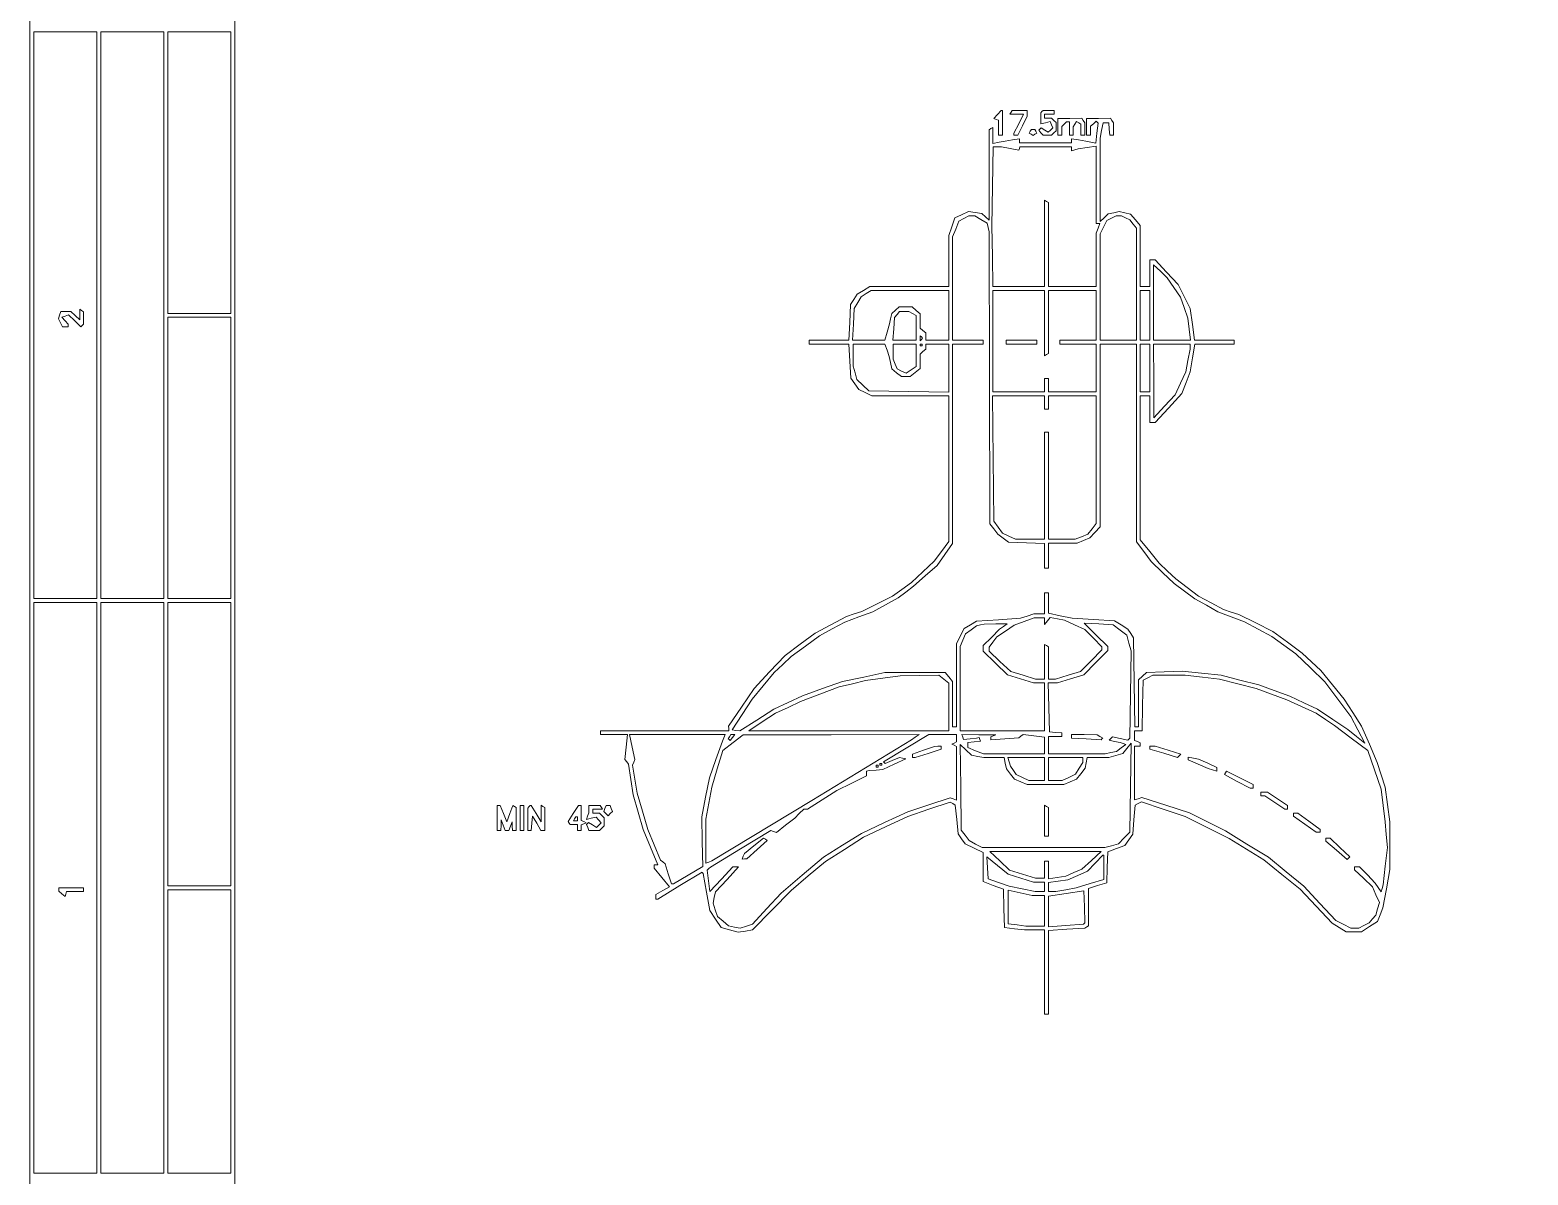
# Paper-space layout 'AN-13-DGE-068' of a CAD drawing. Header units: metres, sheet in millimetres. Extents: x 12 to 193, y 4 to 291.
# Drawn here: x 29.4 to 128.2, y 80.9 to 156.4 of the extents above; entities that cross this region are included whole.
import ezdxf

# ---------------------------------------------------------------- set-up
doc = ezdxf.new("R2010")
doc.units = ezdxf.units.M
doc.layers.add('DGE_CONTORNOS', color=7, linetype='Continuous', lineweight=0)
doc.layers.add('DGE_DATOS', color=7, linetype='Continuous', lineweight=0)

# ---------------------------------------------------------------- blocks, each defined once
blk = doc.blocks.new('LP_REF_DGE_MT_068')
at = {"layer": 'DGE_CONTORNOS'}
for points in [[(29.431, 147.704), (29.431, 25.534), (111.084, 25.534), (192.737, 25.534), (192.737, 147.704), (192.737, 269.874), (111.084, 269.874), (29.431, 269.874)], [(192.484, 163.985), (192.484, 58.348), (117.709, 58.348), (42.935, 58.348), (42.935, 163.985), (42.935, 269.622), (117.709, 269.622), (192.484, 269.622)], [(33.848, 137.607), (33.848, 118.929), (31.766, 118.929), (29.683, 118.929), (29.683, 137.607), (29.683, 156.286), (31.766, 156.286), (33.848, 156.286)], [(38.265, 137.607), (38.265, 118.929), (36.183, 118.929), (34.1, 118.929), (34.1, 137.607), (34.1, 156.286), (36.183, 156.286), (38.265, 156.286)], [(42.682, 147.01), (42.682, 137.734), (40.6, 137.734), (38.517, 137.734), (38.517, 147.01), (38.517, 156.286), (40.6, 156.286), (42.682, 156.286)], [(93.214, 150.841), (92.974, 150.57), (93.132, 150.515), (93.289, 150.46), (93.289, 149.965), (93.289, 149.471), (93.416, 149.471), (93.542, 149.471), (93.542, 150.291), (93.542, 151.112), (93.498, 151.112), (93.455, 151.112)], [(94.11, 150.986), (94.032, 150.859), (94.483, 150.859), (94.934, 150.859), (94.617, 150.233), (94.299, 149.606), (94.299, 149.538), (94.299, 149.471), (94.423, 149.471), (94.547, 149.471), (94.865, 150.098), (95.182, 150.725), (95.182, 150.918), (95.182, 151.112), (94.685, 151.112), (94.188, 151.112)], [(96.15, 151.028), (96.066, 150.944), (96.066, 150.584), (96.066, 150.224), (96.38, 150.302), (96.694, 150.381), (96.775, 150.17), (96.857, 149.959), (96.71, 149.813), (96.564, 149.667), (96.329, 149.814), (96.093, 149.961), (96.017, 149.885), (95.942, 149.81), (96.082, 149.64), (96.223, 149.471), (96.498, 149.471), (96.773, 149.471), (96.924, 149.623), (97.075, 149.774), (97.075, 150.039), (97.075, 150.304), (96.924, 150.456), (96.773, 150.607), (96.545, 150.607), (96.318, 150.607), (96.318, 150.733), (96.318, 150.859), (96.634, 150.859), (96.949, 150.859), (96.949, 150.986), (96.949, 151.112), (96.592, 151.112), (96.234, 151.112)], [(99.095, 150.019), (99.095, 149.471), (99.221, 149.471), (99.347, 149.471), (99.347, 149.771), (99.347, 150.071), (99.539, 150.231), (99.732, 150.391), (99.789, 150.334), (99.846, 150.277), (99.767, 149.615), (99.689, 148.954), (99.36, 149.019), (99.032, 149.084), (98.558, 149.165), (98.085, 149.247), (98.085, 149.107), (98.085, 148.966), (96.381, 148.966), (94.678, 148.966), (94.678, 149.107), (94.678, 149.247), (94.204, 149.164), (93.731, 149.081), (93.321, 149.009), (92.911, 148.938), (92.911, 149.465), (92.911, 149.991), (92.785, 149.913), (92.658, 149.835), (92.658, 146.857), (92.658, 143.879), (92.422, 144.093), (92.185, 144.307), (91.744, 144.379), (91.303, 144.45), (90.853, 144.237), (90.403, 144.023), (90.206, 143.443), (90.008, 142.863), (90.008, 141.182), (90.008, 139.501), (87.404, 139.501), (84.8, 139.501), (84.388, 139.246), (83.976, 138.991), (83.755, 138.654), (83.534, 138.316), (83.473, 137.141), (83.411, 135.967), (82.103, 135.967), (80.795, 135.967), (80.795, 135.841), (80.795, 135.714), (82.103, 135.714), (83.411, 135.714), (83.475, 134.59), (83.539, 133.465), (83.805, 133.091), (84.072, 132.716), (84.503, 132.512), (84.935, 132.307), (87.472, 132.307), (90.008, 132.307), (90.008, 127.505), (90.008, 122.704), (89.52, 122.047), (89.032, 121.39), (88.289, 120.692), (87.547, 119.995), (86.916, 119.54), (86.285, 119.085), (85.275, 118.583), (84.266, 118.08), (83.761, 117.922), (83.256, 117.764), (82.223, 117.208), (81.189, 116.652), (80.203, 115.919), (79.218, 115.186), (78.193, 114.101), (77.169, 113.016), (76.331, 111.776), (75.493, 110.536), (75.494, 110.378), (75.495, 110.22), (71.267, 110.22), (67.039, 110.22), (67.039, 110.094), (67.039, 109.968), (67.933, 109.968), (68.826, 109.968), (68.738, 109.147), (68.65, 108.325), (68.773, 108.168), (68.896, 108.011), (69.048, 107.002), (69.199, 105.992), (69.523, 104.856), (69.847, 103.72), (70.33, 102.553), (70.813, 101.386), (70.693, 101.386), (70.573, 101.386), (70.573, 101.273), (70.573, 101.161), (71.079, 100.548), (71.585, 99.936), (71.143, 99.683), (70.702, 99.429), (70.7, 99.272), (70.699, 99.114), (70.757, 99.114), (70.814, 99.114), (72.276, 100.013), (73.738, 100.912), (73.779, 100.865), (73.82, 100.818), (74.037, 99.593), (74.254, 98.368), (74.623, 97.81), (74.992, 97.253), (75.554, 97.095), (76.116, 96.938), (76.594, 97.024), (77.072, 97.109), (78.345, 98.4), (79.617, 99.69), (80.743, 100.651), (81.868, 101.611), (83.13, 102.404), (84.392, 103.198), (85.843, 103.886), (87.295, 104.574), (88.698, 105.048), (90.102, 105.522), (90.269, 105.419), (90.436, 105.316), (90.527, 104.367), (90.617, 103.418), (90.849, 103.095), (91.081, 102.772), (91.68, 102.489), (92.28, 102.207), (92.28, 101.245), (92.28, 100.283), (92.942, 100.032), (93.605, 99.78), (93.641, 98.518), (93.676, 97.255), (94.335, 97.176), (94.993, 97.097), (95.656, 97.096), (96.318, 97.094), (96.318, 94.318), (96.318, 91.541), (96.444, 91.541), (96.571, 91.541), (96.571, 94.299), (96.571, 97.056), (97.777, 97.136), (98.983, 97.215), (99.102, 97.288), (99.221, 97.362), (99.221, 98.594), (99.221, 99.827), (99.82, 100.013), (100.42, 100.198), (100.456, 101.218), (100.493, 102.238), (101.054, 102.453), (101.615, 102.667), (101.879, 103.038), (102.143, 103.408), (102.215, 104.359), (102.287, 105.309), (102.495, 105.42), (102.702, 105.531), (104.148, 105.056), (105.594, 104.581), (107.045, 103.854), (108.497, 103.126), (109.633, 102.42), (110.768, 101.713), (111.967, 100.748), (113.166, 99.783), (114.224, 98.66), (115.281, 97.536), (115.738, 97.253), (116.195, 96.97), (116.706, 96.969), (117.217, 96.968), (117.744, 97.31), (118.271, 97.651), (118.449, 98.099), (118.628, 98.546), (118.854, 99.808), (119.08, 101.07), (119.08, 102.648), (119.08, 104.225), (118.922, 105.361), (118.764, 106.497), (118.502, 107.317), (118.241, 108.138), (117.732, 109.337), (117.223, 110.536), (116.649, 111.419), (116.075, 112.303), (115.299, 113.249), (114.522, 114.196), (113.907, 114.769), (113.292, 115.342), (112.325, 116.055), (111.358, 116.768), (110.243, 117.329), (109.128, 117.89), (108.623, 118.047), (108.118, 118.204), (107.298, 118.653), (106.477, 119.101), (105.72, 119.666), (104.963, 120.23), (104.416, 120.747), (103.87, 121.263), (103.249, 122.039), (102.628, 122.814), (102.628, 127.56), (102.628, 132.307), (102.944, 132.307), (103.259, 132.307), (103.259, 131.423), (103.259, 130.54), (103.438, 130.54), (103.617, 130.54), (104.496, 131.494), (105.376, 132.449), (105.651, 133.167), (105.926, 133.884), (106.073, 134.799), (106.219, 135.714), (107.516, 135.714), (108.812, 135.714), (108.812, 135.841), (108.812, 135.967), (107.513, 135.967), (106.213, 135.967), (106.062, 137.008), (105.911, 138.049), (105.52, 138.846), (105.129, 139.643), (104.369, 140.455), (103.609, 141.268), (103.434, 141.268), (103.259, 141.268), (103.259, 140.384), (103.259, 139.501), (102.944, 139.501), (102.628, 139.501), (102.628, 141.51), (102.628, 143.52), (102.309, 143.899), (101.99, 144.278), (101.615, 144.36), (101.24, 144.443), (100.879, 144.363), (100.517, 144.284), (100.248, 144.033), (99.978, 143.782), (99.985, 146.532), (99.993, 149.282), (100.082, 149.787), (100.172, 150.291), (100.359, 150.291), (100.546, 150.291), (100.586, 149.881), (100.625, 149.471), (100.743, 149.471), (100.861, 149.471), (100.86, 149.881), (100.858, 150.291), (100.763, 150.441), (100.668, 150.59), (99.881, 150.578), (99.095, 150.567)], [(97.202, 150.019), (97.202, 149.471), (97.328, 149.471), (97.454, 149.471), (97.454, 149.761), (97.454, 150.052), (97.605, 150.203), (97.757, 150.355), (97.858, 150.355), (97.959, 150.355), (97.959, 149.913), (97.959, 149.471), (98.085, 149.471), (98.211, 149.471), (98.213, 149.755), (98.215, 150.039), (98.325, 150.213), (98.435, 150.387), (98.576, 150.3), (98.716, 150.213), (98.716, 149.842), (98.716, 149.471), (98.842, 149.471), (98.968, 149.471), (98.966, 149.881), (98.965, 150.291), (98.87, 150.441), (98.775, 150.59), (97.988, 150.578), (97.202, 150.567)], [(95.377, 149.732), (95.304, 149.615), (95.433, 149.535), (95.561, 149.456), (95.689, 149.535), (95.817, 149.615), (95.745, 149.732), (95.672, 149.85), (95.561, 149.85), (95.45, 149.85)], [(94.047, 148.592), (94.614, 148.482), (94.657, 148.598), (94.699, 148.714), (96.392, 148.714), (98.085, 148.714), (98.085, 148.579), (98.085, 148.444), (98.306, 148.509), (98.527, 148.573), (99.126, 148.658), (99.726, 148.743), (99.726, 146.204), (99.726, 143.666), (99.849, 143.666), (99.972, 143.666), (99.849, 143.342), (99.726, 143.018), (99.726, 141.259), (99.726, 139.501), (98.148, 139.501), (96.571, 139.501), (96.571, 142.27), (96.571, 145.039), (96.444, 145.117), (96.318, 145.195), (96.318, 142.348), (96.318, 139.501), (94.618, 139.501), (92.917, 139.501), (92.882, 141.488), (92.848, 143.476), (92.884, 146.095), (92.921, 148.714), (93.2, 148.708), (93.479, 148.703)], [(92.119, 143.921), (92.525, 143.673), (92.593, 143.385), (92.66, 143.098), (92.691, 133.483), (92.721, 123.869), (92.982, 123.521), (93.242, 123.172), (93.59, 122.912), (93.938, 122.652), (95.128, 122.608), (96.318, 122.564), (96.318, 121.756), (96.318, 120.948), (96.444, 120.948), (96.571, 120.948), (96.571, 121.768), (96.571, 122.589), (97.521, 122.589), (98.472, 122.589), (98.891, 122.764), (99.311, 122.939), (99.644, 123.299), (99.978, 123.659), (99.978, 129.687), (99.978, 135.714), (101.177, 135.714), (102.376, 135.714), (102.376, 129.195), (102.376, 122.675), (102.864, 122.028), (103.352, 121.381), (104.104, 120.659), (104.856, 119.937), (105.54, 119.426), (106.225, 118.915), (106.986, 118.49), (107.747, 118.064), (108.627, 117.733), (109.506, 117.402), (110.401, 116.919), (111.296, 116.436), (112.088, 115.86), (112.879, 115.284), (113.843, 114.361), (114.807, 113.438), (115.659, 112.302), (116.512, 111.167), (116.975, 110.283), (117.439, 109.4), (116.88, 109.852), (116.321, 110.303), (115.323, 110.974), (114.324, 111.644), (113.405, 112.068), (112.486, 112.493), (111.461, 112.871), (110.436, 113.249), (109.194, 113.564), (107.952, 113.879), (106.674, 114.018), (105.397, 114.157), (104.215, 114.113), (103.033, 114.07), (102.768, 113.829), (102.502, 113.589), (102.502, 112.031), (102.502, 110.473), (102.386, 110.473), (102.27, 110.473), (102.228, 113.407), (102.187, 116.341), (101.997, 116.632), (101.808, 116.924), (101.374, 117.194), (100.939, 117.465), (99.544, 117.55), (98.148, 117.635), (97.359, 117.806), (96.571, 117.977), (96.571, 118.642), (96.571, 119.307), (96.444, 119.307), (96.318, 119.307), (96.318, 118.613), (96.318, 117.919), (95.97, 117.919), (95.622, 117.919), (95.182, 117.778), (94.741, 117.636), (93.289, 117.544), (91.838, 117.452), (91.426, 117.212), (91.013, 116.972), (90.763, 116.459), (90.513, 115.946), (90.513, 113.209), (90.513, 110.473), (90.387, 110.473), (90.26, 110.473), (90.26, 111.973), (90.26, 113.474), (90.018, 113.772), (89.776, 114.07), (87.778, 114.061), (85.78, 114.052), (84.394, 113.764), (83.007, 113.476), (81.68, 112.999), (80.354, 112.522), (79.407, 112.087), (78.461, 111.651), (77.341, 110.929), (76.222, 110.207), (75.974, 110.245), (75.725, 110.283), (76.385, 111.293), (77.045, 112.303), (77.767, 113.186), (78.489, 114.07), (79.055, 114.591), (79.621, 115.112), (80.555, 115.797), (81.489, 116.482), (82.323, 116.936), (83.156, 117.389), (84.076, 117.721), (84.995, 118.052), (85.829, 118.513), (86.664, 118.973), (87.168, 119.357), (87.673, 119.742), (88.455, 120.424), (89.237, 121.107), (89.749, 121.836), (90.26, 122.566), (90.26, 129.14), (90.26, 135.714), (91.27, 135.714), (92.28, 135.714), (92.28, 135.841), (92.28, 135.967), (91.27, 135.967), (90.26, 135.967), (90.26, 139.372), (90.26, 142.777), (90.465, 143.288), (90.67, 143.8), (91.001, 143.98), (91.333, 144.16), (91.522, 144.165), (91.712, 144.169)], [(101.659, 144.029), (101.934, 143.888), (102.152, 143.619), (102.37, 143.35), (102.373, 139.658), (102.376, 135.967), (101.177, 135.967), (99.978, 135.967), (99.978, 139.469), (99.978, 142.971), (100.199, 143.411), (100.42, 143.851), (100.735, 144.009), (101.051, 144.167), (101.217, 144.168), (101.383, 144.17)], [(104.841, 139.439), (105.276, 138.806), (105.518, 138.112), (105.76, 137.418), (105.849, 136.692), (105.939, 135.967), (104.725, 135.967), (103.512, 135.967), (103.512, 138.453), (103.512, 140.938), (103.958, 140.505), (104.405, 140.072)], [(90.008, 137.607), (90.008, 135.967), (89.251, 135.967), (88.494, 135.967), (88.494, 136.204), (88.494, 136.441), (88.304, 136.598), (88.115, 136.755), (88.115, 137.225), (88.115, 137.695), (87.856, 137.929), (87.598, 138.163), (87.168, 138.163), (86.739, 138.163), (86.492, 137.939), (86.245, 137.715), (86.167, 137.377), (86.09, 137.04), (85.939, 136.503), (85.788, 135.967), (84.727, 135.967), (83.666, 135.967), (83.721, 137.011), (83.776, 138.055), (84.005, 138.442), (84.234, 138.83), (84.565, 139.036), (84.897, 139.241), (87.452, 139.245), (90.008, 139.248)], [(96.318, 137.095), (96.318, 134.942), (96.444, 135.02), (96.571, 135.098), (96.571, 137.173), (96.571, 139.248), (98.148, 139.248), (99.726, 139.248), (99.726, 137.607), (99.726, 135.967), (98.527, 135.967), (97.328, 135.967), (97.328, 135.841), (97.328, 135.714), (98.527, 135.714), (99.726, 135.714), (99.726, 134.137), (99.726, 132.559), (98.148, 132.559), (96.571, 132.559), (96.571, 133.001), (96.571, 133.443), (96.444, 133.443), (96.318, 133.443), (96.318, 133.001), (96.318, 132.559), (94.614, 132.559), (92.911, 132.559), (92.911, 135.904), (92.911, 139.248), (94.614, 139.248), (96.318, 139.248)], [(103.259, 137.607), (103.259, 135.967), (102.944, 135.967), (102.628, 135.967), (102.628, 137.607), (102.628, 139.248), (102.944, 139.248), (103.259, 139.248)], [(32.712, 137.656), (32.712, 137.311), (32.42, 137.585), (32.128, 137.86), (31.798, 137.86), (31.467, 137.86), (31.389, 137.612), (31.31, 137.365), (31.448, 137.107), (31.585, 136.85), (31.77, 136.85), (31.955, 136.85), (31.955, 136.935), (31.955, 137.02), (31.748, 137.248), (31.542, 137.476), (31.757, 137.558), (31.972, 137.641), (32.382, 137.243), (32.792, 136.846), (32.878, 136.932), (32.965, 137.019), (32.965, 137.432), (32.965, 137.845), (32.838, 137.923), (32.712, 138.001)], [(42.682, 128.205), (42.682, 118.929), (40.6, 118.929), (38.517, 118.929), (38.517, 128.205), (38.517, 137.481), (40.6, 137.481), (42.682, 137.481)], [(87.619, 137.729), (87.863, 137.599), (87.863, 136.783), (87.863, 135.967), (87.09, 135.967), (86.318, 135.967), (86.372, 136.713), (86.426, 137.46), (86.592, 137.66), (86.758, 137.86), (87.066, 137.86), (87.374, 137.86)], [(85.934, 135.304), (86.075, 134.894), (86.158, 134.485), (86.241, 134.077), (86.564, 133.823), (86.887, 133.569), (87.168, 133.569), (87.45, 133.569), (87.782, 133.83), (88.115, 134.092), (88.115, 134.572), (88.115, 135.052), (88.304, 135.21), (88.494, 135.367), (88.494, 135.54), (88.494, 135.714), (89.251, 135.714), (90.008, 135.714), (90.008, 134.13), (90.008, 132.545), (87.366, 132.584), (84.724, 132.622), (84.336, 132.994), (83.949, 133.365), (83.824, 133.814), (83.699, 134.263), (83.699, 134.989), (83.698, 135.714), (84.745, 135.714), (85.793, 135.714)], [(87.863, 134.972), (87.863, 134.229), (87.531, 134.012), (87.2, 133.795), (86.898, 133.933), (86.596, 134.071), (86.472, 134.396), (86.348, 134.721), (86.348, 135.218), (86.348, 135.714), (87.105, 135.714), (87.863, 135.714)], [(88.199, 136.009), (88.115, 135.925), (88.115, 136.093), (88.115, 136.261), (88.199, 136.177), (88.283, 136.093)], [(88.241, 135.651), (88.241, 135.588), (88.178, 135.588), (88.115, 135.588), (88.115, 135.651), (88.115, 135.714), (88.178, 135.714), (88.241, 135.714)], [(93.794, 135.841), (93.794, 135.714), (94.804, 135.714), (95.813, 135.714), (95.813, 135.841), (95.813, 135.967), (94.804, 135.967), (93.794, 135.967)], [(103.259, 134.137), (103.259, 132.559), (102.944, 132.559), (102.628, 132.559), (102.628, 134.137), (102.628, 135.714), (102.944, 135.714), (103.259, 135.714)], [(105.91, 135.548), (105.91, 135.382), (105.772, 134.636), (105.634, 133.89), (105.284, 133.13), (104.935, 132.37), (104.229, 131.613), (103.523, 130.855), (103.517, 133.285), (103.512, 135.714), (104.711, 135.714), (105.91, 135.714)], [(96.318, 131.865), (96.318, 131.423), (96.444, 131.423), (96.571, 131.423), (96.571, 131.865), (96.571, 132.307), (98.148, 132.307), (99.726, 132.307), (99.726, 128.096), (99.726, 123.885), (99.452, 123.537), (99.178, 123.189), (98.762, 123.015), (98.346, 122.841), (97.458, 122.841), (96.571, 122.841), (96.571, 126.375), (96.571, 129.909), (96.444, 129.909), (96.318, 129.909), (96.318, 126.375), (96.318, 122.841), (95.359, 122.841), (94.4, 122.841), (93.968, 123.046), (93.537, 123.251), (93.255, 123.645), (92.974, 124.04), (92.934, 128.173), (92.895, 132.307), (94.607, 132.307), (96.318, 132.307)], [(33.848, 99.871), (33.848, 81.066), (31.766, 81.066), (29.683, 81.066), (29.683, 99.871), (29.683, 118.676), (31.766, 118.676), (33.848, 118.676)], [(38.265, 99.871), (38.265, 81.066), (36.183, 81.066), (34.1, 81.066), (34.1, 99.871), (34.1, 118.676), (36.183, 118.676), (38.265, 118.676)], [(42.682, 109.337), (42.682, 99.997), (40.6, 99.997), (38.517, 99.997), (38.517, 109.337), (38.517, 118.676), (40.6, 118.676), (42.682, 118.676)], [(96.322, 117.446), (96.326, 117.225), (96.505, 117.461), (96.684, 117.697), (97.164, 117.607), (97.643, 117.517), (98.304, 117.205), (98.965, 116.892), (99.535, 116.323), (100.104, 115.753), (100.104, 115.651), (100.104, 115.548), (99.398, 114.842), (98.691, 114.135), (97.87, 113.881), (97.049, 113.628), (96.81, 113.628), (96.571, 113.628), (96.571, 114.693), (96.571, 115.758), (96.444, 115.836), (96.318, 115.914), (96.318, 114.771), (96.318, 113.628), (96.016, 113.628), (95.714, 113.628), (94.906, 113.877), (94.099, 114.127), (93.379, 114.797), (92.658, 115.467), (92.658, 115.603), (92.658, 115.739), (92.92, 116.072), (93.182, 116.405), (93.751, 116.796), (94.319, 117.187), (94.971, 117.422), (95.624, 117.657), (95.971, 117.662), (96.318, 117.666)], [(93.605, 117.095), (93.352, 116.91), (92.816, 116.379), (92.28, 115.849), (92.28, 115.659), (92.28, 115.469), (93.083, 114.685), (93.887, 113.901), (94.737, 113.638), (95.588, 113.375), (95.953, 113.375), (96.318, 113.375), (96.318, 111.798), (96.318, 110.22), (93.542, 110.22), (90.765, 110.22), (90.765, 113.001), (90.765, 115.781), (90.94, 116.2), (91.115, 116.619), (91.477, 116.876), (91.838, 117.132), (92.09, 117.195), (92.343, 117.259), (93.1, 117.269), (93.857, 117.28)], [(101.294, 116.862), (101.737, 116.524), (101.877, 116.003), (102.018, 115.482), (101.976, 112.609), (101.934, 109.736), (101.868, 109.669), (101.801, 109.603), (101.3, 109.716), (100.799, 109.829), (100.686, 109.716), (100.573, 109.603), (100.938, 109.522), (101.303, 109.442), (101.492, 109.381), (101.68, 109.321), (101.37, 109.087), (101.059, 108.852), (100.692, 108.779), (100.325, 108.706), (98.448, 108.706), (96.571, 108.706), (96.571, 109.274), (96.571, 109.842), (97.012, 109.842), (97.454, 109.842), (97.454, 109.96), (97.454, 110.078), (97.044, 110.117), (96.634, 110.157), (96.598, 111.766), (96.563, 113.375), (96.869, 113.375), (97.175, 113.375), (98.037, 113.642), (98.899, 113.908), (99.691, 114.716), (100.483, 115.523), (100.483, 115.648), (100.483, 115.773), (99.708, 116.548), (98.933, 117.323), (99.892, 117.262), (100.85, 117.2)], [(89.676, 113.619), (90.008, 113.357), (90.008, 111.789), (90.008, 110.22), (83.414, 110.223), (76.82, 110.226), (77.703, 110.805), (78.587, 111.383), (79.407, 111.762), (80.227, 112.141), (81.506, 112.626), (82.785, 113.111), (83.652, 113.32), (84.518, 113.529), (85.654, 113.691), (86.79, 113.853), (88.066, 113.867), (89.343, 113.88)], [(106.724, 113.749), (107.853, 113.619), (109.059, 113.312), (110.264, 113.005), (111.273, 112.634), (112.283, 112.264), (113.256, 111.819), (114.229, 111.375), (114.834, 110.969), (115.438, 110.562), (116.534, 109.737), (117.63, 108.911), (118.072, 107.641), (118.514, 106.371), (118.643, 105.298), (118.773, 104.225), (118.85, 103.38), (118.927, 102.535), (118.784, 101.298), (118.642, 100.06), (118.574, 99.828), (118.506, 99.597), (118.31, 99.892), (118.114, 100.187), (117.601, 100.723), (117.089, 101.259), (116.926, 101.259), (116.763, 101.259), (116.763, 101.159), (116.763, 101.059), (117.346, 100.497), (117.929, 99.934), (118.163, 99.418), (118.398, 98.902), (118.278, 98.486), (118.159, 98.069), (117.934, 97.821), (117.71, 97.573), (117.369, 97.397), (117.028, 97.221), (116.764, 97.221), (116.501, 97.221), (116.016, 97.468), (115.531, 97.715), (114.475, 98.846), (113.419, 99.978), (112.246, 100.929), (111.073, 101.88), (109.659, 102.754), (108.244, 103.629), (107.056, 104.223), (105.867, 104.817), (104.305, 105.317), (102.742, 105.816), (102.496, 105.738), (102.25, 105.66), (102.25, 107.435), (102.25, 109.21), (102.439, 109.21), (102.628, 109.21), (102.628, 109.323), (102.628, 109.436), (102.439, 109.509), (102.25, 109.581), (102.25, 109.901), (102.25, 110.22), (102.498, 110.22), (102.747, 110.22), (102.782, 111.889), (102.818, 113.558), (103.133, 113.717), (103.449, 113.876), (104.521, 113.877), (105.594, 113.878)], [(75.175, 109.747), (75.08, 109.526), (74.658, 108.322), (74.237, 107.119), (73.975, 105.837), (73.714, 104.555), (73.752, 102.918), (73.791, 101.281), (72.825, 100.702), (71.858, 100.123), (71.793, 100.123), (71.729, 100.123), (71.515, 100.786), (71.302, 101.449), (71.15, 101.575), (70.998, 101.701), (70.582, 102.704), (70.166, 103.708), (69.812, 104.913), (69.458, 106.118), (69.309, 107.037), (69.161, 107.956), (69.233, 108.145), (69.306, 108.334), (69.134, 109.151), (68.963, 109.968), (72.116, 109.968), (75.269, 109.968)], [(87.796, 109.797), (87.547, 109.626), (80.97, 105.635), (74.393, 101.643), (74.187, 101.564), (73.98, 101.485), (73.98, 102.936), (73.98, 104.387), (74.177, 105.442), (74.374, 106.497), (74.746, 107.712), (75.118, 108.928), (75.78, 109.441), (76.441, 109.953), (82.243, 109.96), (88.045, 109.968)], [(90.513, 109.726), (90.513, 109.484), (90.355, 109.41), (90.197, 109.337), (90.355, 109.263), (90.513, 109.189), (90.513, 107.42), (90.513, 105.65), (90.303, 105.73), (90.094, 105.81), (88.694, 105.35), (87.295, 104.889), (85.768, 104.165), (84.241, 103.44), (82.989, 102.671), (81.736, 101.901), (80.344, 100.715), (78.952, 99.528), (78.012, 98.5), (77.072, 97.472), (76.662, 97.337), (76.251, 97.201), (75.87, 97.284), (75.489, 97.368), (75.122, 97.677), (74.754, 97.986), (74.61, 98.424), (74.465, 98.862), (74.546, 99.231), (74.627, 99.599), (75.388, 100.429), (76.148, 101.259), (75.962, 101.259), (75.776, 101.259), (75.018, 100.449), (74.259, 99.638), (74.172, 100.337), (74.085, 101.036), (74.19, 101.137), (74.296, 101.239), (76.28, 102.445), (78.264, 103.652), (78.453, 103.58), (78.641, 103.507), (79.245, 103.99), (79.849, 104.472), (80.15, 104.759), (80.451, 105.046), (80.567, 105.046), (80.683, 105.046), (81.654, 105.665), (82.625, 106.285), (83.603, 106.766), (84.581, 107.246), (84.581, 107.408), (84.581, 107.57), (84.676, 107.583), (84.771, 107.596), (85.212, 107.629), (85.654, 107.661), (86.411, 108.013), (87.168, 108.365), (86.96, 108.416), (86.752, 108.467), (86.278, 108.269), (85.805, 108.071), (85.757, 108.119), (85.709, 108.167), (87.194, 109.067), (88.679, 109.968), (89.596, 109.968), (90.513, 109.968)], [(75.745, 109.775), (75.585, 109.583), (75.527, 109.641), (75.469, 109.699), (75.553, 109.833), (75.636, 109.968), (75.77, 109.968), (75.904, 109.968)], [(92.942, 109.884), (92.785, 109.82), (92.785, 109.722), (92.785, 109.623), (93.699, 109.685), (94.614, 109.747), (94.757, 109.86), (94.9, 109.973), (95.609, 109.89), (96.318, 109.807), (96.318, 109.256), (96.318, 108.706), (94.301, 108.706), (92.285, 108.706), (91.777, 108.909), (91.27, 109.112), (91.27, 109.279), (91.27, 109.447), (91.68, 109.486), (92.09, 109.526), (92.046, 109.652), (92.002, 109.778), (91.92, 109.759), (91.838, 109.739), (91.407, 109.695), (90.976, 109.652), (90.923, 109.81), (90.87, 109.968), (91.985, 109.958), (93.1, 109.948)], [(98.085, 109.855), (98.085, 109.743), (99.063, 109.688), (100.041, 109.633), (100.101, 109.681), (100.16, 109.729), (99.974, 109.846), (99.789, 109.964), (98.937, 109.966), (98.085, 109.968)], [(88.336, 108.938), (87.61, 108.685), (87.61, 108.569), (87.61, 108.453), (87.696, 108.453), (87.782, 108.453), (88.642, 108.73), (89.503, 109.008), (89.503, 109.109), (89.503, 109.21), (89.282, 109.201), (89.062, 109.191)], [(91.912, 108.533), (92.311, 108.453), (92.98, 108.453), (93.648, 108.453), (93.73, 108.081), (93.812, 107.708), (94.076, 107.371), (94.341, 107.034), (94.758, 106.86), (95.174, 106.686), (96.381, 106.686), (97.588, 106.686), (98.005, 106.86), (98.421, 107.034), (98.704, 107.393), (98.986, 107.752), (99.056, 108.103), (99.126, 108.453), (99.836, 108.454), (100.546, 108.455), (101.013, 108.584), (101.481, 108.714), (101.75, 109.056), (102.019, 109.398), (101.976, 106.473), (101.934, 103.547), (101.563, 103.16), (101.191, 102.772), (100.742, 102.648), (100.294, 102.523), (96.253, 102.522), (92.213, 102.521), (91.777, 102.755), (91.341, 102.989), (91.085, 103.332), (90.828, 103.675), (90.79, 106.5), (90.752, 109.324), (91.133, 108.968), (91.513, 108.613)], [(103.259, 109.11), (103.259, 109.009), (104.174, 108.739), (105.089, 108.468), (105.199, 108.577), (105.309, 108.686), (104.46, 108.948), (103.611, 109.21), (103.435, 109.21), (103.259, 109.21)], [(85.339, 107.885), (85.339, 107.822), (85.275, 107.822), (85.212, 107.822), (85.212, 107.885), (85.212, 107.948), (85.275, 107.948), (85.339, 107.948)], [(85.591, 108.011), (85.591, 107.948), (85.528, 107.948), (85.465, 107.948), (85.465, 108.011), (85.465, 108.075), (85.528, 108.075), (85.591, 108.075)], [(96.318, 107.696), (96.318, 106.939), (95.801, 106.939), (95.284, 106.939), (94.862, 107.139), (94.44, 107.339), (94.261, 107.612), (94.083, 107.885), (93.993, 108.169), (93.903, 108.453), (95.111, 108.453), (96.318, 108.453)], [(98.842, 108.295), (98.841, 108.138), (98.604, 107.749), (98.367, 107.36), (97.923, 107.149), (97.479, 106.939), (97.025, 106.939), (96.571, 106.939), (96.571, 107.696), (96.571, 108.453), (97.706, 108.453), (98.842, 108.453)], [(105.783, 108.399), (105.783, 108.313), (106.446, 108.022), (107.108, 107.73), (107.392, 107.641), (107.676, 107.553), (107.676, 107.682), (107.676, 107.81), (107.077, 108.077), (106.477, 108.344), (106.13, 108.414), (105.783, 108.485)], [(108.249, 107.451), (108.178, 107.336), (109.027, 106.885), (109.877, 106.434), (109.975, 106.434), (110.074, 106.434), (110.074, 106.559), (110.074, 106.683), (109.197, 107.125), (108.32, 107.566)], [(110.579, 106.055), (110.579, 105.929), (110.71, 105.929), (110.841, 105.929), (111.497, 105.487), (112.153, 105.046), (112.25, 105.046), (112.346, 105.046), (112.346, 105.168), (112.346, 105.291), (111.685, 105.736), (111.024, 106.181), (110.802, 106.181), (110.579, 106.181)], [(60.224, 104.478), (60.224, 103.657), (60.35, 103.657), (60.477, 103.657), (60.487, 104.004), (60.497, 104.351), (60.623, 104.004), (60.75, 103.657), (60.87, 103.657), (60.99, 103.657), (61.104, 103.941), (61.218, 104.225), (61.226, 103.941), (61.234, 103.657), (61.36, 103.657), (61.486, 103.657), (61.486, 104.407), (61.486, 105.157), (61.371, 105.228), (61.255, 105.3), (61.067, 104.762), (60.879, 104.225), (60.659, 104.762), (60.438, 105.298), (60.331, 105.298), (60.224, 105.298)], [(61.739, 104.478), (61.739, 103.657), (61.865, 103.657), (61.991, 103.657), (61.991, 104.478), (61.991, 105.298), (61.865, 105.298), (61.739, 105.298)], [(62.328, 105.214), (62.244, 105.13), (62.244, 104.394), (62.244, 103.657), (62.362, 103.657), (62.481, 103.657), (62.52, 104.131), (62.559, 104.604), (62.839, 104.131), (63.118, 103.657), (63.249, 103.657), (63.379, 103.657), (63.379, 104.407), (63.379, 105.157), (63.253, 105.235), (63.127, 105.313), (63.126, 104.769), (63.125, 104.225), (62.803, 104.762), (62.482, 105.298), (62.447, 105.298), (62.412, 105.298)], [(65.249, 104.766), (64.911, 104.237), (64.973, 104.136), (65.035, 104.036), (65.28, 104.036), (65.525, 104.036), (65.525, 103.847), (65.525, 103.657), (65.651, 103.657), (65.777, 103.657), (65.777, 103.836), (65.777, 104.015), (65.935, 104.088), (66.093, 104.162), (65.935, 104.236), (65.777, 104.309), (65.777, 104.804), (65.777, 105.298), (65.683, 105.297), (65.588, 105.296)], [(66.282, 105.056), (66.282, 104.814), (66.198, 104.595), (66.114, 104.377), (66.436, 104.458), (66.758, 104.538), (66.918, 104.345), (67.079, 104.151), (66.93, 104.002), (66.781, 103.853), (66.519, 104.016), (66.257, 104.18), (66.191, 104.113), (66.125, 104.047), (66.199, 103.852), (66.274, 103.657), (66.631, 103.657), (66.989, 103.657), (67.14, 103.809), (67.292, 103.96), (67.292, 104.225), (67.292, 104.49), (67.14, 104.642), (66.989, 104.793), (66.762, 104.793), (66.534, 104.793), (66.534, 104.919), (66.534, 105.046), (66.857, 105.046), (67.18, 105.046), (67.102, 105.172), (67.024, 105.298), (66.653, 105.298), (66.282, 105.298)], [(67.334, 105.1), (67.258, 104.902), (67.401, 104.759), (67.544, 104.616), (67.687, 104.759), (67.83, 104.902), (67.754, 105.1), (67.678, 105.298), (67.544, 105.298), (67.41, 105.298)], [(96.318, 104.296), (96.318, 103.279), (96.444, 103.279), (96.571, 103.279), (96.571, 104.218), (96.571, 105.157), (96.444, 105.235), (96.318, 105.313)], [(112.724, 104.692), (112.724, 104.59), (113.476, 104.061), (114.227, 103.531), (114.359, 103.531), (114.491, 103.531), (114.488, 103.626), (114.484, 103.72), (113.745, 104.257), (113.006, 104.793), (112.865, 104.793), (112.724, 104.793)], [(65.525, 104.415), (65.525, 104.288), (65.391, 104.288), (65.257, 104.288), (65.335, 104.415), (65.413, 104.541), (65.469, 104.541), (65.525, 104.541)], [(77.163, 102.646), (76.531, 102.143), (76.459, 101.953), (76.386, 101.764), (76.54, 101.77), (76.694, 101.776), (77.366, 102.388), (78.037, 103), (77.916, 103.075), (77.796, 103.149)], [(114.87, 103.05), (114.87, 102.948), (115.571, 102.343), (116.273, 101.737), (116.359, 101.823), (116.445, 101.909), (115.793, 102.531), (115.141, 103.152), (115.006, 103.152), (114.87, 103.152)], [(94.752, 100.508), (95.588, 100.25), (95.953, 100.25), (96.318, 100.25), (96.318, 99.934), (96.318, 99.619), (96.011, 99.619), (95.704, 99.619), (94.844, 99.802), (93.983, 99.986), (93.289, 100.224), (92.595, 100.462), (92.557, 101.183), (92.519, 101.904), (93.218, 101.335), (93.916, 100.766)], [(99.41, 101.678), (98.779, 101.097), (98.254, 100.872), (97.73, 100.647), (97.15, 100.56), (96.571, 100.473), (96.571, 101.056), (96.571, 101.638), (96.444, 101.638), (96.318, 101.638), (96.318, 101.07), (96.318, 100.502), (96.016, 100.502), (95.714, 100.502), (94.858, 100.766), (94.003, 101.03), (93.362, 101.647), (92.721, 102.264), (96.381, 102.261), (100.041, 102.259)], [(100.23, 101.218), (100.23, 100.42), (99.315, 100.148), (98.401, 99.877), (97.732, 99.748), (97.063, 99.619), (96.817, 99.619), (96.571, 99.619), (96.571, 99.918), (96.571, 100.217), (97.21, 100.302), (97.85, 100.387), (98.504, 100.68), (99.158, 100.974), (99.663, 101.493), (100.167, 102.012), (100.199, 102.014), (100.23, 102.017)], [(31.324, 99.76), (31.324, 99.65), (31.534, 99.476), (31.744, 99.303), (31.797, 99.461), (31.85, 99.619), (32.407, 99.619), (32.965, 99.619), (32.965, 99.745), (32.965, 99.871), (32.144, 99.871), (31.324, 99.871)], [(42.682, 90.405), (42.682, 81.066), (40.6, 81.066), (38.517, 81.066), (38.517, 90.405), (38.517, 99.745), (40.6, 99.745), (42.682, 99.745)], [(95.908, 99.371), (96.318, 99.366), (96.318, 98.357), (96.318, 97.347), (95.705, 97.347), (95.091, 97.347), (94.506, 97.427), (93.92, 97.507), (93.92, 98.61), (93.92, 99.714), (94.709, 99.544), (95.498, 99.375)], [(98.932, 97.52), (98.885, 97.473), (97.728, 97.391), (96.571, 97.309), (96.571, 98.31), (96.571, 99.31), (97.738, 99.496), (98.905, 99.682), (98.942, 98.625), (98.979, 97.567)]]:
    blk.add_lwpolyline(points, close=True, dxfattribs=at)

psp = doc.layouts.new('AN-13-DGE-068')

# ---------------------------------------------------------------- block references
at = {"layer": 'DGE_DATOS'}
psp.add_blockref('LP_REF_DGE_MT_068', (0, 0), dxfattribs=at)

doc.saveas('drawing.dxf')
